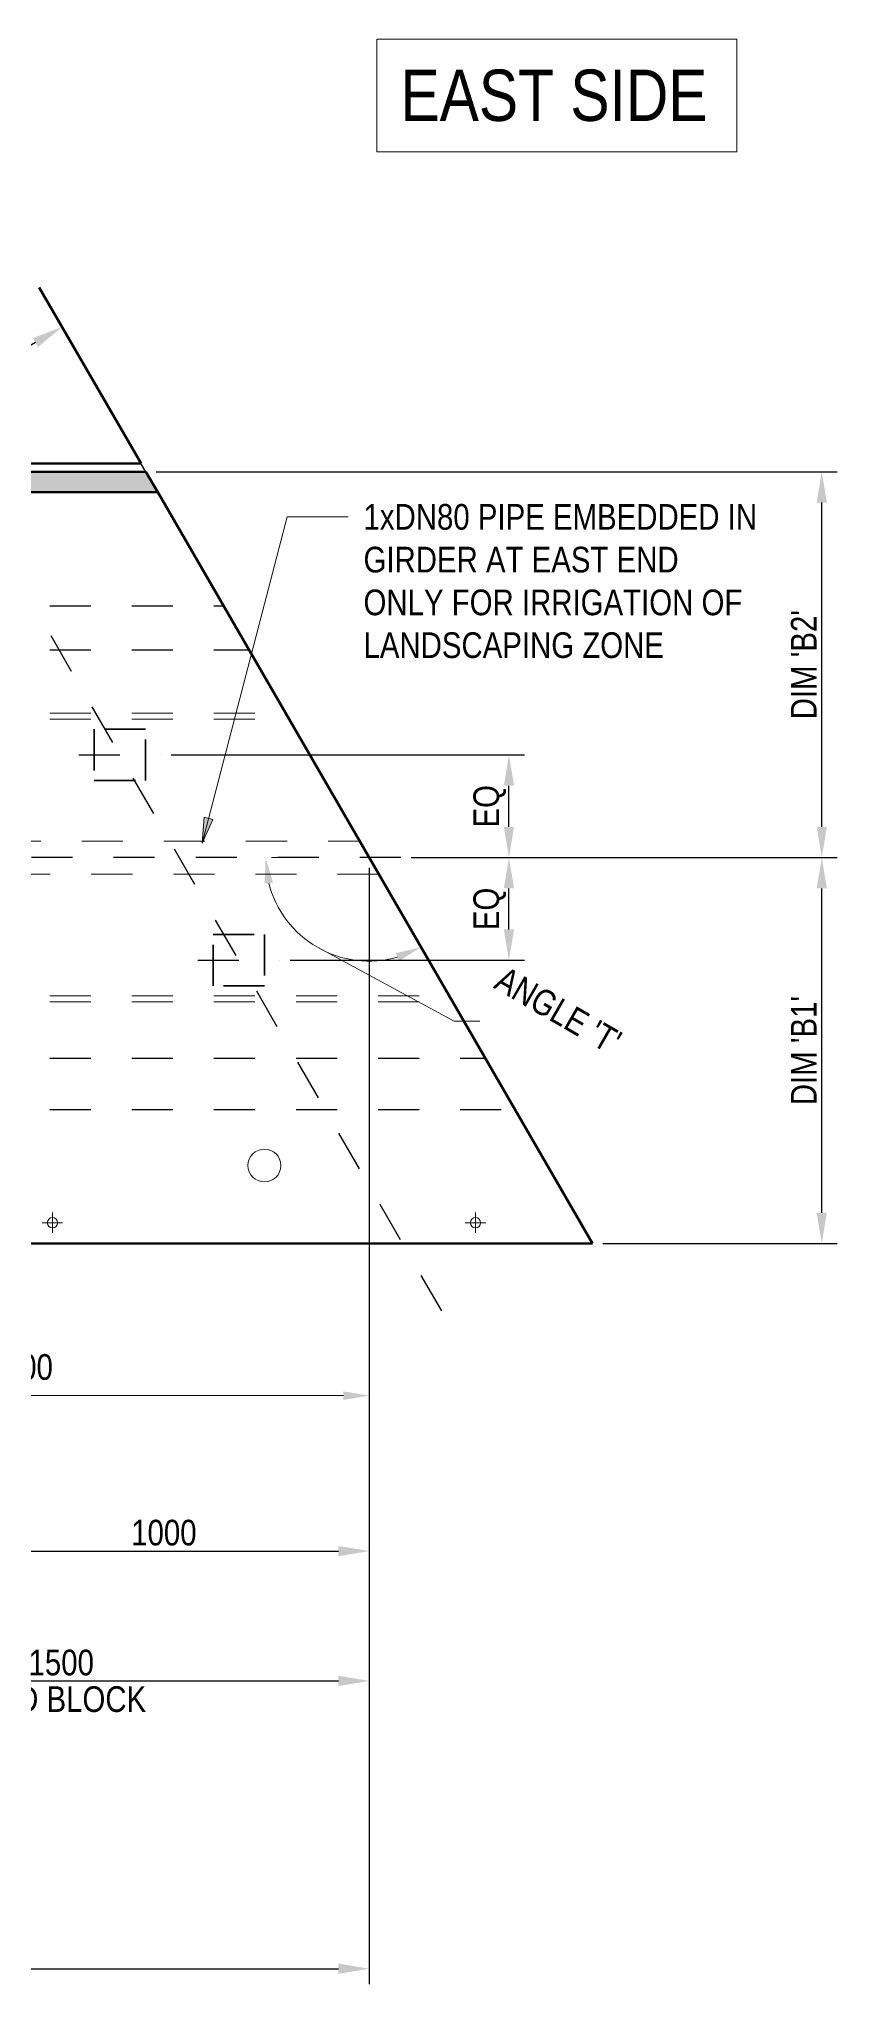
# Model space of a CAD drawing. Header units: metres. Extents: x 17.8 to 37.4, y 3.4 to 57.8.
# Drawn here: x 35.104 to 37.06, y 46.904 to 51.654 of the extents above; entities that cross this region are included whole.
import ezdxf

# ---------------------------------------------------------------- set-up
doc = ezdxf.new("R2010")
doc.units = ezdxf.units.M
doc.linetypes.add('JacobsCenter', pattern=[0.015, 0.009, -0.0015, 0.003, -0.0015])
doc.linetypes.add('JacobsDash', pattern=[0.0045, 0.003, -0.0015])
doc.layers.get('Defpoints').update_dxf_attribs({"color": 41})
for name, color, linetype, lineweight in [('A-ANNO-DIMS', 7, 'Continuous', 9), ('A-DETL', 7, 'Continuous', 13), ('A-DETL-GENF', 7, 'Continuous', 9), ('G-ANNO-TEXT', 7, 'Continuous', 9)]:
    doc.layers.add(name, color=color, linetype=linetype, lineweight=lineweight)
doc.styles.add('Arial Narrow', font='ARIALN.TTF', dxfattribs={"height": 0.0625})
doc.styles.add('Arial Narrow_1', font='ARIALN.TTF', dxfattribs={"height": 0.125})
doc.dimstyles.new('____ddd____', dxfattribs={"dimscale": 0.3048, "dimtxt": 0.063964, "dimasz": 0.246063, "dimexe": 0.123031, "dimexo": 0.082021, "dimgap": 0.04101, "dimtad": 1, "dimdec": 0, "dimlfac": 1000, "dimzin": 0, "dimdsep": 46, "dimtxsty": 'Arial Narrow', "dimsah": 1, "dimcen": 0.09, "dimaunit": 1, "dimadec": 4, "dimazin": 0, "dimtfac": 1, "dimtdec": 4, "dimtix": 1, "dimtmove": 0, "dimatfit": 3, "dimfxl": 1, "dimtvp": 1, "dimtolj": 1, "dimtzin": 0, "dimarcsym": 2})
doc.dimstyles.new('Dimension_Angle_O__DMS_', dxfattribs={"dimscale": 0.3048, "dimtxt": 0.063964, "dimasz": 0.205052, "dimexe": 0.19685, "dimexo": 0.131234, "dimgap": 0.164042, "dimtad": 1, "dimdec": 3, "dimlfac": 1000, "dimrnd": 0.001, "dimzin": 0, "dimdsep": 46, "dimtxsty": 'Arial Narrow', "dimsah": 1, "dimcen": 0.09, "dimaunit": 1, "dimadec": 4, "dimazin": 0, "dimtfac": 1, "dimtdec": 4, "dimtix": 1, "dimtmove": 1, "dimatfit": 3, "dimfxl": 1, "dimtvp": 1, "dimtfill": 1, "dimtolj": 1, "dimtzin": 0, "dimlwd": 18, "dimlwe": 18, "dimarcsym": 2})
doc.dimstyles.new('Dimension_Standard_O__mm_', dxfattribs={"dimscale": 0.3048, "dimtxt": 0.063964, "dimasz": 0.205052, "dimexe": 0.19685, "dimexo": 0.123031, "dimgap": 0.123031, "dimtad": 1, "dimdec": 0, "dimlfac": 1000, "dimzin": 0, "dimdsep": 46, "dimtxsty": 'Arial Narrow', "dimsah": 1, "dimcen": 0.09, "dimaunit": 1, "dimadec": 4, "dimazin": 0, "dimtfac": 1, "dimtdec": 4, "dimtix": 1, "dimtmove": 0, "dimatfit": 3, "dimfxl": 1, "dimtvp": 1, "dimtfill": 1, "dimtolj": 1, "dimtzin": 0, "dimlwd": 18, "dimlwe": 18, "dimarcsym": 2})

# ---------------------------------------------------------------- blocks, each defined once
blk = doc.blocks.new('DIMBLOCK1-DRG-2873092 - 1815 SUPER-T GIRDER_CONCRETE_EDGE GIRDERS_PLAN')
at = {"layer": 'A-ANNO-DIMS', "color": 0, "lineweight": -2, "transparency": 16777216}
for p, q in [((36.0104, 49.6599), (37.048, 49.6599)), ((37.0105, 48.7949), (37.0105, 49.5849)), ((36.4769, 48.7199), (37.048, 48.7199))]:
    blk.add_line(p, q, dxfattribs=at)
at = {"layer": 'A-ANNO-DIMS', "color": 0, "transparency": 16777216}
for points in [[(36.998, 49.5849), (37.023, 49.5849), (37.0105, 49.6599)], [(36.998, 48.7949), (37.023, 48.7949), (37.0105, 48.7199)]]:
    blk.add_solid(points, dxfattribs=at)
at = {"layer": 'Defpoints', "color": 0, "transparency": 16777216}
for p in [(35.9854, 49.6599), (37.0105, 49.6599), (36.4519, 48.7199)]:
    blk.add_point(p, dxfattribs=at)
at = {"layer": 'A-ANNO-DIMS', "color": 0, "transparency": 16777216, "insert": (36.9666, 49.1899), "char_height": 0.0625, "width": 0.32165, "attachment_point": 5, "rotation": 90, "style": 'Arial Narrow'}
blk.add_mtext("\\A1;DIM 'B1'", dxfattribs=at)
blk = doc.blocks.new('DIMBLOCK2-DRG-2873092 - 1815 SUPER-T GIRDER_CONCRETE_EDGE GIRDERS_PLAN')
at = {"layer": 'A-ANNO-DIMS', "color": 0, "lineweight": -2, "transparency": 16777216}
for p, q in [((35.3891, 50.5999), (37.048, 50.5999)), ((37.0105, 49.7349), (37.0105, 50.5249)), ((36.0104, 49.6599), (37.048, 49.6599))]:
    blk.add_line(p, q, dxfattribs=at)
at = {"layer": 'A-ANNO-DIMS', "color": 0, "transparency": 16777216}
for points in [[(36.998, 50.5249), (37.023, 50.5249), (37.0105, 50.5999)], [(36.998, 49.7349), (37.023, 49.7349), (37.0105, 49.6599)]]:
    blk.add_solid(points, dxfattribs=at)
at = {"layer": 'Defpoints', "color": 0, "transparency": 16777216}
for p in [(35.3641, 50.5999), (37.0105, 50.5999), (35.9854, 49.6599)]:
    blk.add_point(p, dxfattribs=at)
at = {"layer": 'A-ANNO-DIMS', "color": 0, "transparency": 16777216, "insert": (36.9666, 50.1299), "char_height": 0.0625, "width": 0.32165, "attachment_point": 5, "rotation": 90, "style": 'Arial Narrow'}
blk.add_mtext("\\A1;DIM 'B2'", dxfattribs=at)
blk = doc.blocks.new('DIMBLOCK6-DRG-2873092 - 1815 SUPER-T GIRDER_CONCRETE_EDGE GIRDERS_PLAN')
at = {"layer": 'A-ANNO-DIMS', "color": 0, "lineweight": 18, "transparency": 16777216}
for p, q in [((35.6697, 49.6599), (35.7158, 49.6599)), ((36.0743, 49.3724), (36.0042, 49.4936)), ((35.782, 49.4415), (36.1154, 49.2614)), ((36.1154, 49.2614), (36.1779, 49.2614))]:
    blk.add_line(p, q, dxfattribs=at)
blk.add_arc((35.9079, 49.6599), 0.2522, 194.237, 285.8194, dxfattribs=at)
at = {"layer": 'A-ANNO-DIMS', "color": 0, "transparency": 16777216}
for points in [[(35.6532, 49.5966), (35.6738, 49.5992), (35.6558, 49.6599)], [(35.9726, 49.4269), (35.9807, 49.4077), (36.0342, 49.4417)]]:
    blk.add_solid(points, dxfattribs=at)
at = {"layer": 'Defpoints', "color": 0, "transparency": 16777216}
for p in [(35.6297, 49.6599), (35.9079, 49.6599), (35.7148, 49.4978), (36.0943, 49.3378)]:
    blk.add_point(p, dxfattribs=at)
at = {"layer": 'A-ANNO-DIMS', "color": 0, "lineweight": 18, "transparency": 16777216, "insert": (36.2397, 49.3979), "char_height": 0.0625, "width": 0.402062, "attachment_point": 1, "rotation": 330.0282, "line_spacing_factor": 0.974696, "style": 'Arial Narrow', "bg_fill": 3, "box_fill_scale": 1.1, "bg_fill_color": 256, "bg_fill_true_color": 13158600, "bg_fill_transparency": 0}
blk.add_mtext("\\A1;ANGLE 'T'", dxfattribs=at)
blk = doc.blocks.new('DIMBLOCK26-DRG-2873092 - 1815 SUPER-T GIRDER_CONCRETE_EDGE GIRDERS_PLAN')
at = {"layer": 'A-ANNO-DIMS', "color": 0, "lineweight": -2, "transparency": 16777216}
for p, q in [((35.9079, 49.5991), (35.9079, 47.6169)), ((34.4079, 48.8212), (34.4079, 47.6169)), ((34.4829, 47.6544), (35.8329, 47.6544))]:
    blk.add_line(p, q, dxfattribs=at)
at = {"layer": 'A-ANNO-DIMS', "color": 0, "transparency": 16777216}
for points in [[(34.4829, 47.6669), (34.4829, 47.6419), (34.4079, 47.6544)], [(35.8329, 47.6669), (35.8329, 47.6419), (35.9079, 47.6544)]]:
    blk.add_solid(points, dxfattribs=at)
at = {"layer": 'Defpoints', "color": 0, "transparency": 16777216}
for p in [(35.9079, 49.6241), (34.4079, 48.8462), (35.9079, 47.6544)]:
    blk.add_point(p, dxfattribs=at)
at = {"layer": 'A-ANNO-DIMS', "color": 0, "transparency": 16777216, "char_height": 0.0625, "width": 0.497095, "attachment_point": 5, "style": 'Arial Narrow'}
for s, insert in [('\\A1;1500', (35.1579, 47.6988)), ('\\A1;END BLOCK', (35.1579, 47.6096))]:
    blk.add_mtext(s, dxfattribs=dict(at, insert=insert))
blk = doc.blocks.new('DIMBLOCK32-DRG-2873092 - 1815 SUPER-T GIRDER_CONCRETE_EDGE GIRDERS_PLAN')
at = {"layer": 'A-ANNO-DIMS', "color": 0, "lineweight": -2, "transparency": 16777216}
for p, q in [((35.9079, 49.6349), (35.9079, 47.9332)), ((34.9079, 48.8462), (34.9079, 47.9332)), ((34.9829, 47.9707), (35.8329, 47.9707))]:
    blk.add_line(p, q, dxfattribs=at)
at = {"layer": 'A-ANNO-DIMS', "color": 0, "transparency": 16777216}
for points in [[(34.9829, 47.9832), (34.9829, 47.9582), (34.9079, 47.9707)], [(35.8329, 47.9832), (35.8329, 47.9582), (35.9079, 47.9707)]]:
    blk.add_solid(points, dxfattribs=at)
at = {"layer": 'Defpoints', "color": 0, "transparency": 16777216}
for p in [(35.9079, 49.6599), (34.9079, 48.8712), (35.9079, 47.9707)]:
    blk.add_point(p, dxfattribs=at)
at = {"layer": 'A-ANNO-DIMS', "color": 0, "transparency": 16777216, "insert": (35.4079, 48.0152), "char_height": 0.0625, "width": 0.190066, "attachment_point": 5, "style": 'Arial Narrow'}
blk.add_mtext('\\A1;1000', dxfattribs=at)
blk = doc.blocks.new('DIMBLOCK33-DRG-2873092 - 1815 SUPER-T GIRDER_CONCRETE_EDGE GIRDERS_PLAN')
at = {"layer": 'A-ANNO-DIMS', "color": 0, "lineweight": -2, "transparency": 16777216}
for p, q in [((19.2271, 49.6349), (19.2271, 46.9159)), ((35.9079, 49.6349), (35.9079, 46.9159)), ((19.3021, 46.9534), (35.8329, 46.9534))]:
    blk.add_line(p, q, dxfattribs=at)
at = {"layer": 'A-ANNO-DIMS', "color": 0, "transparency": 16777216}
for points in [[(19.3021, 46.9659), (19.3021, 46.9409), (19.2271, 46.9534)], [(35.8329, 46.9659), (35.8329, 46.9409), (35.9079, 46.9534)]]:
    blk.add_solid(points, dxfattribs=at)
at = {"layer": 'Defpoints', "color": 0, "transparency": 16777216}
for p in [(19.2271, 49.6599), (35.9079, 49.6599), (35.9079, 46.9534)]:
    blk.add_point(p, dxfattribs=at)
at = {"layer": 'A-ANNO-DIMS', "color": 0, "transparency": 16777216, "insert": (27.5675, 46.9972), "char_height": 0.0625, "width": 0.264386, "attachment_point": 5, "style": 'Arial Narrow'}
blk.add_mtext("\\A1;DIM 'L'", dxfattribs=at)
blk = doc.blocks.new('DIMBLOCK35-DRG-2873092 - 1815 SUPER-T GIRDER_CONCRETE_EDGE GIRDERS_PLAN')
at = {"layer": 'A-ANNO-DIMS', "color": 0, "lineweight": -2, "transparency": 16777216}
for p, q in [((35.3804, 50.5716), (35.1413, 50.9848)), ((35.0952, 50.9147), (34.8787, 50.7895)), ((34.8278, 50.7276), (34.795, 50.7843))]:
    blk.add_line(p, q, dxfattribs=at)
at = {"layer": 'A-ANNO-DIMS', "color": 0, "transparency": 16777216}
for points in [[(35.0889, 50.9256), (35.1015, 50.9039), (35.1601, 50.9523)], [(34.8724, 50.8003), (34.885, 50.7786), (34.8138, 50.7519)]]:
    blk.add_solid(points, dxfattribs=at)
at = {"layer": 'Defpoints', "color": 0, "transparency": 16777216}
for p in [(34.8138, 50.7519), (34.8403, 50.706), (35.3929, 50.5499)]:
    blk.add_point(p, dxfattribs=at)
at = {"layer": 'A-ANNO-DIMS', "color": 0, "transparency": 16777216, "insert": (34.9645, 50.8909), "char_height": 0.0625, "width": 0.326523, "attachment_point": 5, "rotation": 30.0563, "style": 'Arial Narrow'}
blk.add_mtext("\\A1;DIM 'C2'", dxfattribs=at)
blk = doc.blocks.new('DIMBLOCK38-DRG-2873092 - 1815 SUPER-T GIRDER_CONCRETE_EDGE GIRDERS_PLAN')
at = {"layer": 'A-ANNO-DIMS', "color": 0, "lineweight": -2, "transparency": 16777216}
for p, q in [((36.0104, 49.6599), (36.286, 49.6599)), ((36.2485, 49.4849), (36.2485, 49.5849)), ((35.7153, 49.4099), (36.286, 49.4099))]:
    blk.add_line(p, q, dxfattribs=at)
at = {"layer": 'A-ANNO-DIMS', "color": 0, "transparency": 16777216}
for points in [[(36.236, 49.5849), (36.261, 49.5849), (36.2485, 49.6599)], [(36.236, 49.4849), (36.261, 49.4849), (36.2485, 49.4099)]]:
    blk.add_solid(points, dxfattribs=at)
at = {"layer": 'Defpoints', "color": 0, "transparency": 16777216}
for p in [(35.9854, 49.6599), (36.2485, 49.6599), (35.6903, 49.4099)]:
    blk.add_point(p, dxfattribs=at)
at = {"layer": 'A-ANNO-DIMS', "color": 0, "transparency": 16777216, "insert": (36.2017, 49.5349), "char_height": 0.0625, "width": 0.124274, "attachment_point": 5, "rotation": 90, "style": 'Arial Narrow'}
blk.add_mtext('\\A1;EQ', dxfattribs=at)
blk = doc.blocks.new('DIMBLOCK39-DRG-2873092 - 1815 SUPER-T GIRDER_CONCRETE_EDGE GIRDERS_PLAN')
at = {"layer": 'A-ANNO-DIMS', "color": 0, "lineweight": -2, "transparency": 16777216}
for p, q in [((35.426, 49.9099), (36.286, 49.9099)), ((36.2485, 49.7349), (36.2485, 49.8349)), ((36.0104, 49.6599), (36.286, 49.6599))]:
    blk.add_line(p, q, dxfattribs=at)
at = {"layer": 'A-ANNO-DIMS', "color": 0, "transparency": 16777216}
for points in [[(36.236, 49.8349), (36.261, 49.8349), (36.2485, 49.9099)], [(36.236, 49.7349), (36.261, 49.7349), (36.2485, 49.6599)]]:
    blk.add_solid(points, dxfattribs=at)
at = {"layer": 'Defpoints', "color": 0, "transparency": 16777216}
for p in [(35.401, 49.9099), (36.2485, 49.9099), (35.9854, 49.6599)]:
    blk.add_point(p, dxfattribs=at)
at = {"layer": 'A-ANNO-DIMS', "color": 0, "transparency": 16777216, "insert": (36.2017, 49.7849), "char_height": 0.0625, "width": 0.124274, "attachment_point": 5, "rotation": 90, "style": 'Arial Narrow'}
blk.add_mtext('\\A1;EQ', dxfattribs=at)
blk = doc.blocks.new('DIMBLOCK83-DRG-2873092 - 1815 SUPER-T GIRDER_CONCRETE_EDGE GIRDERS_PLAN')
at = {"layer": 'A-ANNO-DIMS', "color": 0, "lineweight": 18, "transparency": 16777216}
for p, q in [((34.2079, 49.6099), (34.2079, 48.2893)), ((35.9079, 49.6208), (35.9079, 48.2893)), ((34.2704, 48.3493), (35.8454, 48.3493))]:
    blk.add_line(p, q, dxfattribs=at)
at = {"layer": 'A-ANNO-DIMS', "color": 0, "transparency": 16777216}
for points in [[(34.2704, 48.3597), (34.2704, 48.3388), (34.2079, 48.3493)], [(35.8454, 48.3597), (35.8454, 48.3388), (35.9079, 48.3493)]]:
    blk.add_solid(points, dxfattribs=at)
at = {"layer": 'Defpoints', "color": 0, "transparency": 16777216}
for p in [(34.2079, 49.6474), (35.9079, 49.6583), (35.9079, 48.3493)]:
    blk.add_point(p, dxfattribs=at)
at = {"layer": 'A-ANNO-DIMS', "color": 0, "lineweight": 18, "transparency": 16777216, "insert": (35.0579, 48.4187), "char_height": 0.0625, "width": 0.190066, "attachment_point": 5, "style": 'Arial Narrow', "bg_fill": 3, "box_fill_scale": 1.1, "bg_fill_color": 256, "bg_fill_true_color": 13158600, "bg_fill_transparency": 0}
blk.add_mtext('\\A1;1700', dxfattribs=at)

msp = doc.modelspace()

# ---------------------------------------------------------------- hatches: boundary and pattern name
at = {"layer": 'A-DETL-GENF', "true_color": 0xd8d8d8}
msp.add_hatch(color=254, dxfattribs=at).paths.add_polyline_path([(33.1798544, 50.5499406), (35.3929341, 50.5499406), (35.3640666, 50.5999406), (33.1297777, 50.5999406), (33.1298544, 50.5499406)])
at = {"layer": 'G-ANNO-TEXT'}
msp.add_hatch(color=256, dxfattribs=at).paths.add_polyline_path([(35.5008856, 49.6954109), (35.527336, 49.7531004), (35.5060099, 49.7586679)])

# ---------------------------------------------------------------- linework, layer by layer
at = {"layer": 'A-DETL', "linetype": 'JacobsCenter', "lineweight": 25}
for p, q in [((36.0847112, 48.5555605), (34.657298, 51.0223081)), ((35.2009828, 49.9099406), (35.4009828, 49.9099406)), ((35.9853983, 49.6599406), (33.1289572, 49.6599406)), ((35.4903139, 49.4099406), (35.6903139, 49.4099406))]:
    msp.add_line(p, q, dxfattribs=at)
at = {"layer": 'A-DETL', "lineweight": 50}
for p, q in [((35.104183, 51.0489406), (35.3524291, 50.6199406)), ((33.1298544, 50.6199406), (35.3524291, 50.6199406)), ((33.1298544, 50.5999406), (35.3640666, 50.5999406)), ((35.3640666, 50.5999406), (35.3929341, 50.5499406)), ((35.3929341, 50.5499406), (33.1298544, 50.5499406)), ((35.3929341, 50.5499406), (36.4518856, 48.7199406)), ((33.1298544, 48.7199406), (36.4518856, 48.7199406))]:
    msp.add_line(p, q, dxfattribs=at)
at = {"layer": 'A-DETL', "linetype": 'JacobsDash', "lineweight": 25}
for p, q in [((33.1298544, 50.2734406), (35.5529341, 50.2734406)), ((33.1298544, 50.1663356), (35.6149117, 50.1663356)), ((33.1298544, 49.1715474), (36.1905579, 49.1715474)), ((33.1298544, 49.0464406), (36.2493539, 49.0464406))]:
    msp.add_line(p, q, dxfattribs=at)
at = {"layer": 'A-DETL', "color": 8, "linetype": 'JacobsDash', "lineweight": 18, "true_color": 0x808080}
for p, q in [((33.1298544, 50.0114826), (35.7045193, 50.0114826)), ((33.1298544, 49.9972565), (35.7127514, 49.9972565)), ((33.1298544, 49.3229548), (36.1029442, 49.3229548)), ((33.1298544, 49.3087287), (36.1111763, 49.3087287))]:
    msp.add_line(p, q, dxfattribs=at)
at = {"layer": 'A-DETL', "linetype": 'JacobsDash', "lineweight": 35}
for p, q in [((35.2384828, 49.9724406), (35.2384828, 49.8474406)), ((35.3634828, 49.9724406), (35.2384828, 49.9724406)), ((35.3634828, 49.8474406), (35.3634828, 49.9724406)), ((35.2384828, 49.8474406), (35.3634828, 49.8474406)), ((35.5278139, 49.4724406), (35.6528139, 49.4724406)), ((35.5278139, 49.3474406), (35.5278139, 49.4724406)), ((35.6528139, 49.4724406), (35.6528139, 49.3474406)), ((35.6528139, 49.3474406), (35.5278139, 49.3474406))]:
    msp.add_line(p, q, dxfattribs=at)
at = {"layer": 'A-DETL', "linetype": 'JacobsDash'}
for p, q in [((34.2079433, 49.6999406), (35.8847968, 49.6999406)), ((35.9310898, 49.6199406), (34.2079433, 49.6199406))]:
    msp.add_line(p, q, dxfattribs=at)
at = {"layer": 'A-DETL', "lineweight": 18}
msp.add_line((35.9079433, 49.6599406), (35.9079433, 49.6582836), dxfattribs=at)
at = {"layer": 'A-DETL', "linetype": 'JacobsCenter', "lineweight": 9}
for p, q in [((35.1363677, 48.7955612), (35.1363677, 48.7455612)), ((36.1669418, 48.7955612), (36.1669418, 48.7455612)), ((35.1113679, 48.7705614), (35.1613679, 48.7705614)), ((36.141942, 48.7705614), (36.191942, 48.7705614))]:
    msp.add_line(p, q, dxfattribs=at)
at = {"layer": 'A-DETL'}
msp.add_circle((35.6528139, 48.9099406), 0.04, dxfattribs=at)
at = {"layer": 'A-DETL', "lineweight": 18}
for centre in [(35.1363678, 48.7705619), (36.1669419, 48.7705619)]:
    msp.add_circle(centre, 0.0125, dxfattribs=at)
at = {"layer": 'G-ANNO-TEXT'}
for p, q in [((35.5008856, 49.6954109), (35.7083242, 50.4900001)), ((35.7083242, 50.4900001), (35.8567056, 50.4900001)), ((35.5060099, 49.7586679), (35.5008856, 49.6954109)), ((35.5008856, 49.6954109), (35.527336, 49.7531004)), ((35.527336, 49.7531004), (35.5060099, 49.7586679))]:
    msp.add_line(p, q, dxfattribs=at)
at = {"layer": 'G-ANNO-TEXT', "lineweight": 18, "flags": 128}
msp.add_lwpolyline([(35.9269555, 51.6540106), (36.8039555, 51.6540106), (36.8039555, 51.3790106), (35.9269555, 51.3790106)], close=True, dxfattribs=at)

# ---------------------------------------------------------------- dimensions: what is measured, and where the dimension line sits
at = {"layer": 'A-ANNO-DIMS'}
for base, p1, p2, angle, text, override, picture, middle in [((34.8137786, 50.7518901), (35.3929341, 50.5499406), (34.8403403, 50.7059882), 30.0563371, "DIM 'C2'", {"dimpost": '<>', "dimfxl": 0.574204}, 'DIMBLOCK35-DRG-2873092 - 1815 SUPER-T GIRDER_CONCRETE_EDGE GIRDERS_PLAN', (34.9644855, 50.8909014)), ((37.0104878, 50.5999406), (35.9853983, 49.6599406), (35.3640666, 50.5999406), 90, "DIM 'B2'", {"dimpost": '<>', "dimfxl": 1.126789}, 'DIMBLOCK2-DRG-2873092 - 1815 SUPER-T GIRDER_CONCRETE_EDGE GIRDERS_PLAN', (36.9665886, 50.1299406)), ((37.0104878, 49.6599406), (36.4518856, 48.7199406), (35.9853983, 49.6599406), 90, "DIM 'B1'", {"dimpost": '<>', "dimfxl": 1.049386}, 'DIMBLOCK1-DRG-2873092 - 1815 SUPER-T GIRDER_CONCRETE_EDGE GIRDERS_PLAN', (36.9665886, 49.1899406))]:
    dim = msp.add_linear_dim(base=base, p1=p1, p2=p2, angle=angle, text=text, dimstyle='____ddd____', override=override, dxfattribs=at)
    dim.commit()
    dim.dimension.update_dxf_attribs({"geometry": picture, "text_midpoint": middle})

# ---------------------------------------------------------------- next in the draw order: texts
at = {"layer": 'G-ANNO-TEXT', "lineweight": 18, "insert": (35.9842993, 51.5794533), "char_height": 0.125, "attachment_point": 1, "style": 'Arial Narrow_1', "bg_fill": 3, "box_fill_scale": 1, "bg_fill_color": 256, "bg_fill_true_color": 13158600, "bg_fill_transparency": 0}
msp.add_mtext('EAST SIDE ', dxfattribs=at)
at = {"layer": 'G-ANNO-TEXT', "char_height": 0.0625, "attachment_point": 1, "style": 'Arial Narrow', "bg_fill": 3, "box_fill_scale": 1, "bg_fill_color": 256, "bg_fill_true_color": 13158600, "bg_fill_transparency": 0}
for s, insert in [('1xDN80 PIPE EMBEDDED IN ', (35.8942056, 50.5212501)), ('GIRDER AT EAST END ', (35.8942056, 50.4170704)), ('ONLY FOR IRRIGATION OF ', (35.8942056, 50.3128907)), ('LANDSCAPING ZONE', (35.8942056, 50.208711))]:
    msp.add_mtext(s, dxfattribs=dict(at, insert=insert))

# ---------------------------------------------------------------- next in the draw order: dimensions: what is measured, and where the dimension line sits
at = {"layer": 'A-ANNO-DIMS', "lineweight": 18}
dim = msp.add_angular_dim_3p(base=(35.7148187, 49.4977819), center=(35.9079433, 49.6599406), p1=(35.6297478, 49.6599406), p2=(36.0943479, 49.3378102), text="ANGLE 'T'", dimstyle='Dimension_Angle_O__DMS_', override={"dimpost": '<>', "dimfxl": 0.565351}, dxfattribs=at)
dim.commit()
dim.dimension.update_dxf_attribs({"geometry": 'DIMBLOCK6-DRG-2873092 - 1815 SUPER-T GIRDER_CONCRETE_EDGE GIRDERS_PLAN', "text_midpoint": (36.3930351, 49.2613597), "dimtype": 165, "text_rotation": 330.0281685})

# ---------------------------------------------------------------- next in the draw order: dimensions: what is measured, and where the dimension line sits
at = {"layer": 'A-ANNO-DIMS'}
for base, p1, p2, override, picture, middle in [((36.2484531, 49.9099406), (35.9853983, 49.6599406), (35.4009828, 49.9099406), {"dimpost": '<>', "dimfxl": 0.635643}, 'DIMBLOCK39-DRG-2873092 - 1815 SUPER-T GIRDER_CONCRETE_EDGE GIRDERS_PLAN', (36.2017187, 49.7849406)), ((36.2484531, 49.6599406), (35.6903139, 49.4099406), (35.9853983, 49.6599406), {"dimpost": '<>', "dimfxl": 0.386749}, 'DIMBLOCK38-DRG-2873092 - 1815 SUPER-T GIRDER_CONCRETE_EDGE GIRDERS_PLAN', (36.2017187, 49.5349406))]:
    dim = msp.add_linear_dim(base=base, p1=p1, p2=p2, angle=90, text='EQ', dimstyle='____ddd____', override=override, dxfattribs=at)
    dim.commit()
    dim.dimension.update_dxf_attribs({"geometry": picture, "text_midpoint": middle})
for base, p1, p2, text, override, picture, middle in [((35.9079433, 46.9533826), (19.2270977, 49.6599406), (35.9079433, 49.6599406), "DIM 'L'", {"dimpost": '<>', "dimfxl": 16.680846}, 'DIMBLOCK33-DRG-2873092 - 1815 SUPER-T GIRDER_CONCRETE_EDGE GIRDERS_PLAN', (27.5675205, 46.9971539)), ((35.9079433, 47.654393), (34.4079446, 48.8462081), (35.9079433, 49.6241423), '<>\\XEND BLOCK', {"dimpost": '<>', "dimfxl": 1.689727}, 'DIMBLOCK26-DRG-2873092 - 1815 SUPER-T GIRDER_CONCRETE_EDGE GIRDERS_PLAN', (35.157944, 47.654393))]:
    dim = msp.add_linear_dim(base=base, p1=p1, p2=p2, text=text, dimstyle='____ddd____', override=override, dxfattribs=at)
    dim.commit()
    dim.dimension.update_dxf_attribs({"geometry": picture, "text_midpoint": middle})
dim = msp.add_linear_dim(base=(35.9079433, 47.9707435), p1=(34.9079446, 48.8712286), p2=(35.9079433, 49.6599406), dimstyle='____ddd____', override={"dimpost": '<>', "dimfxl": 1.273603}, dxfattribs=at)
dim.commit()
dim.dimension.update_dxf_attribs({"geometry": 'DIMBLOCK32-DRG-2873092 - 1815 SUPER-T GIRDER_CONCRETE_EDGE GIRDERS_PLAN', "text_midpoint": (35.407944, 48.0151543)})

# ---------------------------------------------------------------- next in the draw order: dimensions: what is measured, and where the dimension line sits
at = {"layer": 'A-ANNO-DIMS', "lineweight": 18}
dim = msp.add_linear_dim(base=(35.9079433, 48.3492663), p1=(34.2079433, 49.6474406), p2=(35.9079433, 49.6582836), dimstyle='Dimension_Standard_O__mm_', override={"dimpost": '<>', "dimfxl": 1.700035}, dxfattribs=at)
dim.commit()
dim.dimension.update_dxf_attribs({"geometry": 'DIMBLOCK83-DRG-2873092 - 1815 SUPER-T GIRDER_CONCRETE_EDGE GIRDERS_PLAN', "text_midpoint": (35.0579433, 48.4186771)})

doc.saveas('drawing.dxf')
